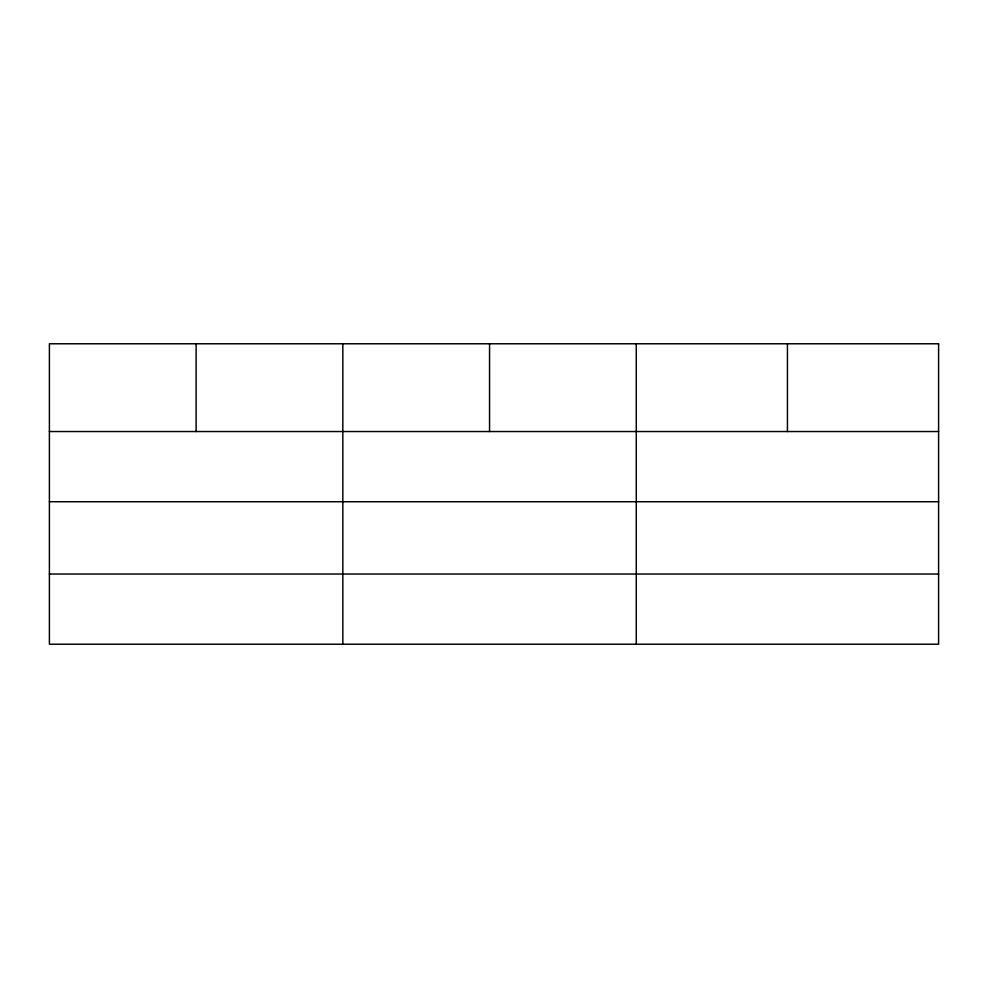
<?xml version="1.0" encoding="UTF-8"?>
<svg xmlns="http://www.w3.org/2000/svg" width="988" height="988" viewBox="0 0 988 988"><rect width="100%" height="100%" fill="white"/><g stroke="black" fill="none" stroke-linecap="round" stroke-linejoin="round"><path stroke-width="1.48" d="M49.4 431.534L938.6 431.534M49.4 501.731L938.6 501.731M49.4 574.04L938.6 574.04M787.436 343.775L787.436 431.534M636.272 343.775L636.272 644.225M489.554 343.775L489.554 431.534M342.836 343.775L342.836 644.225M196.118 343.775L196.118 431.534M938.6 343.775L49.4 343.775L49.4 644.225L938.6 644.225L938.6 343.775"/></g></svg>
